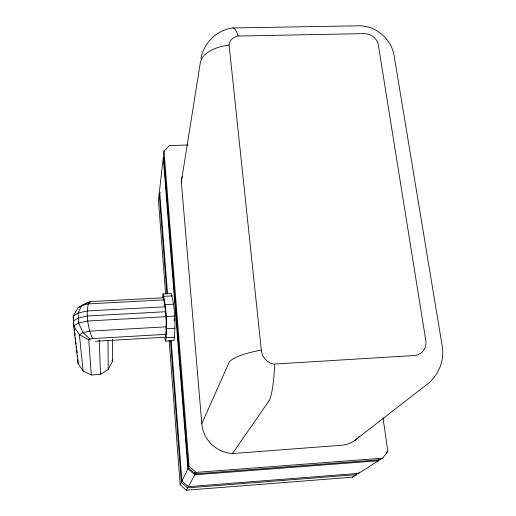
<?xml version="1.0" encoding="UTF-8"?>
<svg xmlns="http://www.w3.org/2000/svg" width="516" height="516" viewBox="0 0 516 516"><rect width="100%" height="100%" fill="white"/><g stroke="black" fill="none" stroke-linecap="round" stroke-linejoin="round"><path stroke-width="0.77" d="M95.479 341.257L165.513 337.206C166.745 324.196 166.242 310.516 163.301 297.796L90.629 301.621L88.249 302.176L78.09 307.626L73.214 316.024L73.659 325.951L78.135 363.638L83.102 371.023L91.293 374.971L100.497 374.397L108.199 369.475L112.34 361.561L112.546 339.418M165.739 341.153C167.229 325.551 166.623 309.116 163.082 293.868L171.299 293.436C175.15 308.568 175.737 325.145 173.976 340.67L165.739 341.153L164.746 338.193M160.295 192.513L159.192 193.648L158.451 200.195L165.61 293.997M187.959 144.983L169.441 145.589L163.998 151.078L163.553 155.052L188.353 467.825L195.325 473.843L380.086 459.75L382.53 458.202L387.806 451.377L383.02 417.876M162.469 297.719L163.082 293.868M359.252 436.555A32.127 30.263 46.8 0 1 344.101 445.056L232.49 453.538A32.192 31.399 40.6 0 1 201.808 423.746L181.322 181.929L200.311 62.752A36.862 19.847 -0.1 0 1 228.923 45.118M200.866 58.521C203.736 43.144 216.707 30.128 232.329 28.025A37.771 7.411 84.2 0 1 238.218 35.92M201.808 423.746L228.885 362.838A40.783 9.688 -7.9 0 1 261.322 350.1L229.014 44.337A13.248 11.371 14.7 0 1 237.379 36.062L363.851 33.611A13.081 11.049 21.8 0 1 378.286 44.66L425.816 340.702A14.7 13.371 40.8 0 1 414.045 355.537L273.719 364.096A14.732 13.984 31.8 0 1 261.799 352.834L261.322 350.1M357.453 473.43L356.485 474.675L352.512 477.19L186.405 490.2L180.168 484.795L181.348 482.357L170.474 340.663M379.428 459.543L378.48 460.769L358.517 473.385L188.346 486.64L181.948 481.106L187.876 468.818L163.256 157.664L159.567 190.301L167.532 293.798M188.353 467.825L189.082 466.316L163.998 151.078M186.405 490.2L187.689 487.846L356.485 474.675L356.279 473.133M188.346 486.64L194.803 474.797L194.629 472.643M195.325 473.843L196.119 472.385L382.53 458.202M232.49 453.538L268.9 400.971M358.517 473.385L359.497 472.134M352.512 477.19L353.466 475.965M90.629 301.621L88.281 303.892L81.728 305.414L78.18 313.044L78.645 323.042L83.037 332.614L90.106 339.096L92.519 338.567L166.055 334.342M355.066 440.232L426.19 385.007C437.923 376.512 444.534 361.471 442.373 347.094L394.243 56.502C391.96 39.435 376.093 25.51 358.813 25.8L233.097 27.954M385.942 452.577L387.806 451.377M86.907 302.989L88.249 302.176M165.784 316.695L87.694 321.004L78.645 323.042L73.659 325.951L79.361 334.69L88.752 339.838L90.106 339.096M78.09 307.626L86.23 303.35M166.391 337.754L174.73 337.27M166.158 326.828L89.655 331.149L83.037 332.614L79.361 334.69L83.102 371.023M166.52 328.737L174.924 328.26M165.41 311.728L87.443 315.979L78.413 318.037L73.433 320.984L74.091 326.557M166.068 316.534L174.492 316.069M164.12 299.873L88.281 303.892C85.946 315.482 87.862 327.776 92.519 338.567M165.159 304.601L173.557 304.156M165.03 306.788L87.198 310.974L78.18 313.044L73.214 316.024L73.485 318.404M164.062 296.319L172.383 295.881M189.082 466.316L196.119 472.385M187.876 468.818L194.803 474.797L378.48 460.769L378.26 459.195M181.348 482.357L187.689 487.846M74.375 328.95L74.562 330.543M74.839 332.93L75.123 335.323M75.401 337.716L75.588 339.309M75.871 341.695L76.149 344.088M76.433 346.475L76.62 348.068M76.903 350.461L77.181 352.854M77.465 355.24L77.652 356.833M195.183 472.598L195.358 474.752M171.119 340.334L181.948 481.106M159.192 193.648L166.894 294.068M169.158 340.495L180.168 484.795M88.752 339.838L91.293 374.971M112.243 359.968L112.34 361.561M77.929 359.226L78.135 363.638M174.137 318.624L174.221 320.952M99.24 339.999L100.497 374.397M108.018 340.45L108.199 369.475M274.693 364.219A40.906 5.999 -88.2 0 1 268.9 401.003M181.322 181.929A29.67 26.897 13.9 0 1 182.303 176.375"/></g></svg>
